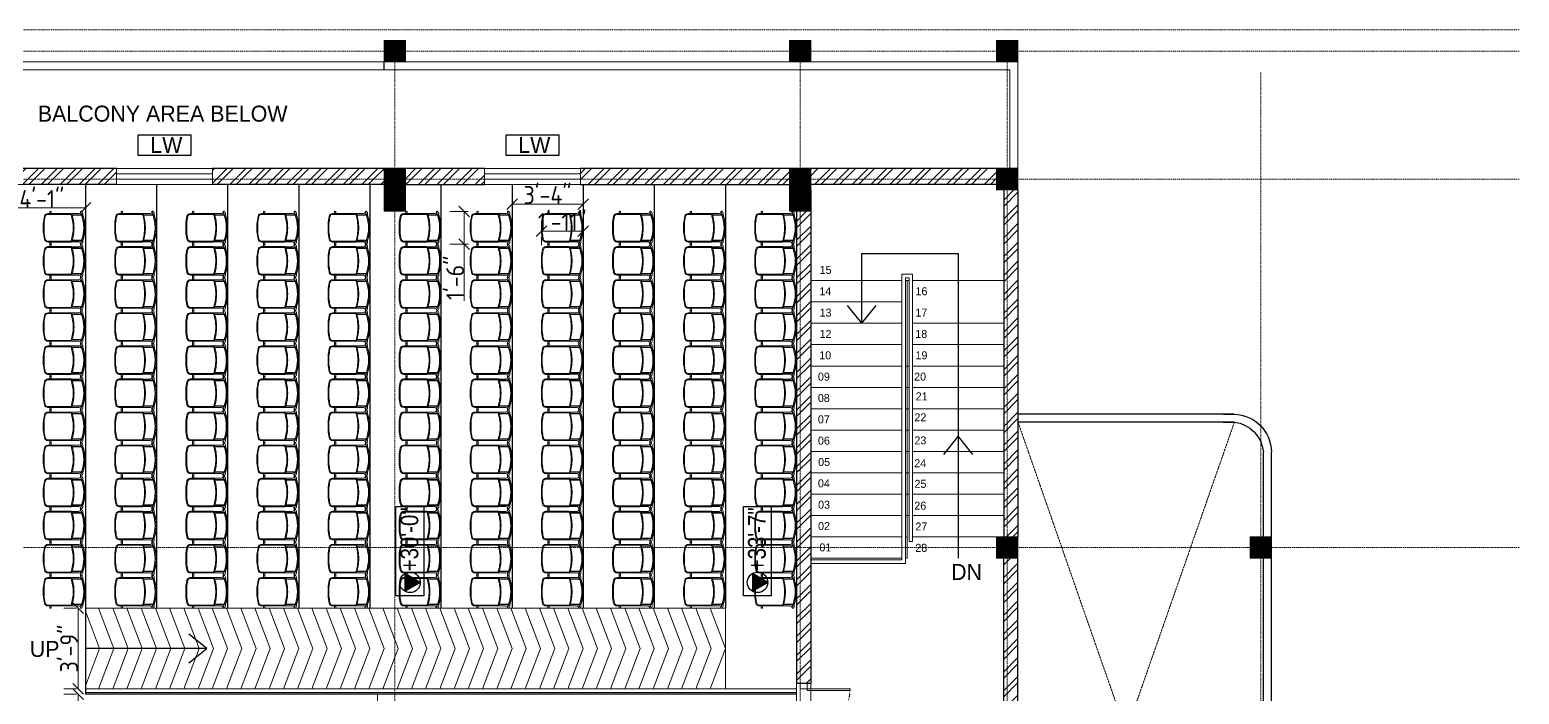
# Model space of a CAD drawing. Extents: x -95606 to 113309, y -42160 to -940.
# Drawn here: x -41653 to -40815, y -18537 to -18164 of the extents above; entities that cross this region are included whole.
import ezdxf

# ---------------------------------------------------------------- set-up
doc = ezdxf.new("R2010")
doc.units = 0
doc.header["$LTSCALE"] = 0.02
doc.header["$MEASUREMENT"] = 0
doc.header["$PDMODE"] = 3
doc.header["$PDSIZE"] = -2
for name, pattern in [('ACAD_ISO04W100', [30, 24, -3, 0, -3]), ('CENTERX2', [101.6, 63.5, -12.7, 12.7, -12.7]), ('DASHED', [0.75, 0.5, -0.25])]:
    doc.linetypes.add(name, pattern=pattern)
doc.layers.get('0').update_dxf_attribs({"linetype": 'CONTINUOUS'})
doc.layers.get('DEFPOINTS').update_dxf_attribs({"linetype": 'CONTINUOUS'})
for name, color, linetype, lineweight in [('dimension', 250, 'CONTINUOUS', 18), ('DOOR WIN TEXT', 102, 'CONTINUOUS', 25), ('Hatch', 252, 'CONTINUOUS', 9), ('RBH CENTER LINE', 1, 'ACAD_ISO04W100', 13), ('RBH DIMENSIONS', 8, 'CONTINUOUS', 15), ('RBH HAND RAIL - 0.13', 131, 'CONTINUOUS', 13), ('RBH TEXT', 50, 'CONTINUOUS', 13), ('RBH TEXT FRAME', 90, 'CONTINUOUS', 25), ('RBH WALL - 0.18', 252, 'CONTINUOUS', 18), ('RBH WALL - 0.30', 7, 'CONTINUOUS', 30), ('RBH-FURNITURE', 112, 'CONTINUOUS', 15)]:
    doc.layers.add(name, color=color, linetype=linetype, lineweight=lineweight)
doc.layers.add('RBH DO & WIN', color=7, linetype='CONTINUOUS', lineweight=9, true_color=0x8a008a)
doc.layers.add('RBH STAIRCASE', color=7, linetype='CONTINUOUS', lineweight=15, true_color=0x287763)
doc.styles.add('RBH-225', font='ARIALN.TTF', dxfattribs={"height": 225})
doc.styles.add('RBH-TEXT', font='ARIALN.TTF', dxfattribs={"height": 175})
doc.styles.get("Standard").update_dxf_attribs({"font": 'ISOCP'})
doc.dimstyles.new('RBH DIM 01', dxfattribs={"dimtxt": 10, "dimasz": 6, "dimexe": 8, "dimexo": 5, "dimgap": 0.09, "dimtad": 1, "dimdec": 0, "dimzin": 0, "dimdsep": 46, "dimlunit": 4, "dimtxsty": 'Standard', "dimblk": 'OBLIQUE', "dimcen": 0.09, "dimclrd": 4, "dimclre": 1, "dimclrt": 2, "dimadec": 0, "dimazin": 0, "dimtfac": 1, "dimtdec": 0, "dimtofl": 0, "dimtmove": 0, "dimatfit": 3, "dimldrblk": 'OPEN30', "dimfxl": 1, "dimtolj": 1, "dimtzin": 0, "dimlwd": -1, "dimlwe": -1, "dimarcsym": 0})
pattern_1 = [(45, (-411609.736, -522238.593), (-5.30330086, 5.30330086), []), (45, (-411606.2, -522238.593), (-5.30330086, 5.30330086), [])]

# ---------------------------------------------------------------- blocks, each defined once
blk = doc.blocks.new('DW2')
at = {"layer": 'RBH DO & WIN', "ltscale": 0.75}
for points in [[(0, 2), (3, 2), (3, -2), (0, -2)], [(54, 2), (51, 2), (51, -2), (54, -2)], [(3, -2), (4, -2), (4, -26.15), (3, -26.15)], [(50, -2), (51, -2), (51, -26.15), (50, -26.15)]]:
    blk.add_lwpolyline(points, close=True, dxfattribs=at)
at = {"layer": 'RBH DO & WIN', "linetype": 'DASHED', "ltscale": 0.15}
for centre, start, end in [((3, -2), 270, 0), ((51.23, -2), 180, 270)]:
    blk.add_arc(centre, 24.12, start, end, dxfattribs=at)
blk = doc.blocks.new('RGR')
at = {"layer": 'RBH-FURNITURE', "color": 253}
for p, q in [((-8.91, 4.13), (-8.91, 4.13)), ((-7.25, 5.44), (-8.03, 5.44)), ((-7.97, 3.23), (-7.97, -1)), ((-7.25, 4.64), (-7.92, 4.64)), ((-7.74, 4.64), (-7.86, 4.64)), ((-7.74, 4.64), (-7.86, 4.64)), ((-7.25, 5.44), (-7.25, -0.21)), ((-7.01, 5.26), (-7.01, -0.2)), ((7.01, 5.26), (7.01, -0.2)), ((7.25, 5.44), (8.03, 5.44)), ((7.25, 5.44), (7.25, -0.21)), ((7.25, 4.64), (7.92, 4.64)), ((7.74, 4.64), (7.86, 4.64)), ((7.74, 4.64), (7.86, 4.64)), ((7.97, 3.23), (7.97, -1)), ((8.91, 4.13), (8.91, 4.13)), ((-8.01, -1.19), (-8.01, -14.23)), ((-7.53, -1.25), (-7.53, -14.23)), ((7.53, -1.25), (7.53, -14.23)), ((8.01, -1.19), (8.01, -14.23)), ((-9.07, -12.41), (-8.01, -12.41)), ((-9.07, -13.13), (-8.01, -13.13)), ((-2.36, -16.34), (2.36, -16.34)), ((9.07, -12.41), (8.01, -12.41)), ((9.07, -13.13), (8.01, -13.13)), ((-2.18, -16.84), (2.18, -16.84))]:
    blk.add_line(p, q, dxfattribs=at)
for centre, radius, start, end in [((-8.89, 4.53), 0.4, 140.54821, 182.39258), ((-8.89, 4.53), 0.4, 179.99999, 323.75624), ((-7.86, 3.74), 1.7, 111.87055, 142.15202), ((-8.87, 3.23), 0.9, 0.00001, 89.99999), ((-7.86, 3.74), 0.9, 90, 142.152), ((-7.86, 3.74), 1.7, 90, 111.87055), ((-8.87, 3.23), 1.7, 41.05981, 56.11299), ((0.25, -26.03), 26.51, 90.53167, 107.37908), ((-8.87, 3.23), 1.7, 17.64719, 41.05981), ((0.25, -26.03), 26.03, 90.54148, 107.24931), ((0, -15.36), 22.02, 70.78397, 109.21603), ((0.24, -17.39), 23.91, 90.57909, 108.25173), ((0.23, -16.12), 22.57, 90.58939, 109.35294), ((0, -16.08), 21.99, 71.41933, 108.58067), ((-0.24, -17.39), 23.91, 71.74827, 89.42091), ((-0.23, -16.12), 22.57, 70.64706, 89.41061), ((-0.25, -26.03), 26.51, 72.62092, 89.46833), ((-0.25, -26.03), 26.03, 72.75069, 89.45852), ((8.87, 3.23), 1.7, 138.94019, 162.35281), ((8.87, 3.23), 1.7, 123.88701, 138.94019), ((7.86, 3.74), 1.7, 68.12945, 90), ((7.86, 3.74), 0.9, 37.848, 90), ((8.87, 3.23), 0.9, 90.00001, 179.99999), ((7.86, 3.74), 1.7, 37.84798, 68.12945), ((8.89, 4.53), 0.4, 216.24376, 0.00001), ((8.89, 4.53), 0.4, 357.60742, 39.45179), ((-7.53, -1.19), 0.48, 107.37908, 179.99999), ((-7.45, -1.25), 0.08, 107.24931, 179.99999), ((-6.73, -0.17), 0.519, 184.98543, 227.78953), ((-6.73, -0.17), 0.279, 186.79957, 277.55648), ((6.73, -0.17), 0.279, 262.44352, 353.20043), ((6.73, -0.17), 0.519, 312.21047, 355.01457), ((7.45, -1.25), 0.08, 0.00001, 72.75069), ((7.53, -1.19), 0.48, 0.00001, 72.62092), ((-8.9, -12.77), 0.4, 115.84193, 244.15807), ((-6.01, -14.23), 2, 179.99994, 257.07687), ((-6.01, -14.23), 1.52, 179.99994, 257.07687), ((0.23, 12.96), 29.9, 257.07668, 265.36793), ((0.23, 12.96), 29.42, 257.07668, 264.93864), ((-0.23, 12.96), 29.9, 274.63207, 282.92332), ((-0.23, 12.96), 29.42, 275.06136, 282.92332), ((6.01, -14.23), 1.52, 282.92313, 0.00006), ((6.01, -14.23), 2, 282.92313, 0.00006), ((8.9, -12.77), 0.4, 295.84193, 64.15807)]:
    blk.add_arc(centre, radius, start, end, dxfattribs=at)
blk = doc.blocks.new('CHAIR')
at = {"layer": 'RBH DIMENSIONS', "rotation": 270}
blk.add_blockref('RGR', (12.16, 0), dxfattribs=at)
blk = doc.blocks.new('_Oblique')
at = {"color": 0, "linetype": 'ByBlock', "lineweight": -2}
blk.add_line((-0.5, -0.5), (0.5, 0.5), dxfattribs=at)
blk = doc.blocks.new('*D1102')
at = {"layer": 'DEFPOINTS', "color": 0, "lineweight": -2, "ltscale": 0.75, "transparency": 16777216}
for p in [(-41622, -18537.1), (-41626.06, -18579.1), (-41622, -18579.1)]:
    blk.add_point(p, dxfattribs=at)
at = {"layer": 'dimension', "color": 1, "ltscale": 0.75, "transparency": 16777216}
for p, q in [((-41627, -18537.1), (-41634.06, -18537.1)), ((-41627, -18579.1), (-41634.06, -18579.1))]:
    blk.add_line(p, q, dxfattribs=at)
at = {"layer": 'dimension', "color": 4, "ltscale": 0.75, "transparency": 16777216}
blk.add_line((-41626.06, -18537.1), (-41626.06, -18579.1), dxfattribs=at)
at = {"layer": 'dimension', "color": 4, "ltscale": 0.75, "transparency": 16777216, "xscale": 6, "yscale": 6, "zscale": 6}
for p, rotation in [((-41626.06, -18537.1), 90), ((-41626.06, -18579.1), 270)]:
    blk.add_blockref('_Oblique', p, dxfattribs=dict(at, rotation=rotation))
at = {"layer": 'dimension', "color": 2, "ltscale": 0.75, "transparency": 16777216, "insert": (-41631.15, -18558.1), "char_height": 10, "attachment_point": 5, "rotation": 90}
blk.add_mtext('\\A1;3\'-6"', dxfattribs=at)
blk = doc.blocks.new('_Open30')
at = {"color": 0, "linetype": 'ByBlock', "lineweight": -2}
for p, q in [((-1, 0.27), (0, 0)), ((0, 0), (-1, -0.27)), ((0, 0), (-1, 0))]:
    blk.add_line(p, q, dxfattribs=at)
blk = doc.blocks.new('*D1014')
at = {"layer": 'DEFPOINTS', "color": 0, "lineweight": -2, "ltscale": 0.75, "transparency": 16777216}
for p in [(-41626.06, -18488.8), (-41622, -18488.8), (-41622, -18534.1)]:
    blk.add_point(p, dxfattribs=at)
at = {"layer": 'dimension', "color": 1, "ltscale": 0.75, "transparency": 16777216}
for p, q in [((-41627, -18488.8), (-41634.06, -18488.8)), ((-41627, -18534.1), (-41634.06, -18534.1))]:
    blk.add_line(p, q, dxfattribs=at)
at = {"layer": 'dimension', "color": 4, "ltscale": 0.75, "transparency": 16777216}
blk.add_line((-41626.06, -18534.1), (-41626.06, -18488.8), dxfattribs=at)
at = {"layer": 'dimension', "color": 4, "ltscale": 0.75, "transparency": 16777216, "xscale": 6, "yscale": 6, "zscale": 6}
for p, rotation in [((-41626.06, -18488.8), 90), ((-41626.06, -18534.1), 270)]:
    blk.add_blockref('_Oblique', p, dxfattribs=dict(at, rotation=rotation))
at = {"layer": 'dimension', "color": 2, "ltscale": 0.75, "transparency": 16777216, "insert": (-41631.15, -18511.45), "char_height": 10, "attachment_point": 5, "rotation": 90}
blk.add_mtext('\\A1;3\'-9"', dxfattribs=at)
blk = doc.blocks.new('*D1104')
at = {"layer": 'DEFPOINTS', "color": 0, "lineweight": -2, "ltscale": 0.75, "transparency": 16777216}
for p in [(-41671, -18253.6), (-41622, -18259.09), (-41671, -18263.76)]:
    blk.add_point(p, dxfattribs=at)
at = {"layer": 'dimension', "color": 1, "ltscale": 0.75, "transparency": 16777216}
for p, q in [((-41671, -18258.6), (-41671, -18271.76)), ((-41622, -18264.09), (-41622, -18271.76))]:
    blk.add_line(p, q, dxfattribs=at)
at = {"layer": 'dimension', "color": 4, "ltscale": 0.75, "transparency": 16777216}
blk.add_line((-41622, -18263.76), (-41671, -18263.76), dxfattribs=at)
at = {"layer": 'dimension', "color": 4, "ltscale": 0.75, "transparency": 16777216, "xscale": 6, "yscale": 6, "zscale": 6, "rotation": 180}
blk.add_blockref('_Oblique', (-41671, -18263.76), dxfattribs=at)
at = {"layer": 'dimension', "color": 4, "ltscale": 0.75, "transparency": 16777216, "xscale": 6, "yscale": 6, "zscale": 6}
blk.add_blockref('_Oblique', (-41622, -18263.76), dxfattribs=at)
at = {"layer": 'dimension', "color": 2, "ltscale": 0.75, "transparency": 16777216, "insert": (-41646.5, -18258.67), "char_height": 10, "attachment_point": 5}
blk.add_mtext('\\A1;4\'-1"', dxfattribs=at)
blk = doc.blocks.new('*D1108')
at = {"layer": 'DEFPOINTS', "color": 0, "lineweight": -2, "ltscale": 0.75, "transparency": 16777216}
for p in [(-41382, -18256.52), (-41342, -18256.52), (-41342, -18261.58)]:
    blk.add_point(p, dxfattribs=at)
at = {"layer": 'dimension', "color": 1, "ltscale": 0.75, "transparency": 16777216}
for p, q in [((-41382, -18261.52), (-41382, -18269.58)), ((-41342, -18261.52), (-41342, -18269.58))]:
    blk.add_line(p, q, dxfattribs=at)
at = {"layer": 'dimension', "color": 4, "ltscale": 0.75, "transparency": 16777216}
blk.add_line((-41382, -18261.58), (-41342, -18261.58), dxfattribs=at)
at = {"layer": 'dimension', "color": 4, "ltscale": 0.75, "transparency": 16777216, "xscale": 6, "yscale": 6, "zscale": 6, "rotation": 180}
blk.add_blockref('_Oblique', (-41382, -18261.58), dxfattribs=at)
at = {"layer": 'dimension', "color": 4, "ltscale": 0.75, "transparency": 16777216, "xscale": 6, "yscale": 6, "zscale": 6}
blk.add_blockref('_Oblique', (-41342, -18261.58), dxfattribs=at)
at = {"layer": 'dimension', "color": 2, "ltscale": 0.75, "transparency": 16777216, "insert": (-41362, -18256.49), "char_height": 10, "attachment_point": 5}
blk.add_mtext('\\A1;3\'-4"', dxfattribs=at)
blk = doc.blocks.new('*D1109')
at = {"layer": 'DEFPOINTS', "color": 0, "lineweight": -2, "ltscale": 0.75, "transparency": 16777216}
for p in [(-41365.49, -18274.9), (-41342, -18274.9), (-41342, -18276.74)]:
    blk.add_point(p, dxfattribs=at)
at = {"layer": 'dimension', "color": 4, "ltscale": 0.75, "transparency": 16777216}
blk.add_line((-41365.49, -18276.74), (-41342, -18276.74), dxfattribs=at)
at = {"layer": 'dimension', "color": 1, "ltscale": 0.75, "transparency": 16777216}
for p, q in [((-41365.49, -18279.9), (-41365.49, -18284.74)), ((-41342, -18279.9), (-41342, -18284.74))]:
    blk.add_line(p, q, dxfattribs=at)
at = {"layer": 'dimension', "color": 4, "ltscale": 0.75, "transparency": 16777216, "xscale": 6, "yscale": 6, "zscale": 6, "rotation": 180}
blk.add_blockref('_Oblique', (-41365.49, -18276.74), dxfattribs=at)
at = {"layer": 'dimension', "color": 4, "ltscale": 0.75, "transparency": 16777216, "xscale": 6, "yscale": 6, "zscale": 6}
blk.add_blockref('_Oblique', (-41342, -18276.74), dxfattribs=at)
at = {"layer": 'dimension', "color": 2, "ltscale": 0.75, "transparency": 16777216, "insert": (-41353.75, -18271.65), "char_height": 10, "attachment_point": 5}
blk.add_mtext('\\A1;1\'-11"', dxfattribs=at)
blk = doc.blocks.new('*D1110')
at = {"layer": 'DEFPOINTS', "color": 0, "lineweight": -2, "ltscale": 0.75, "transparency": 16777216}
for p in [(-41401.74, -18265.76), (-41408.9, -18284.2), (-41401.41, -18284.2)]:
    blk.add_point(p, dxfattribs=at)
at = {"layer": 'dimension', "color": 1, "ltscale": 0.75, "transparency": 16777216}
for p, q in [((-41406.74, -18265.76), (-41416.9, -18265.76)), ((-41406.41, -18284.2), (-41416.9, -18284.2))]:
    blk.add_line(p, q, dxfattribs=at)
at = {"layer": 'dimension', "color": 4, "ltscale": 0.75, "transparency": 16777216}
for p, q in [((-41408.9, -18265.76), (-41408.9, -18284.2)), ((-41408.9, -18284.2), (-41408.9, -18315.88))]:
    blk.add_line(p, q, dxfattribs=at)
at = {"layer": 'dimension', "color": 4, "ltscale": 0.75, "transparency": 16777216, "xscale": 6, "yscale": 6, "zscale": 6}
for p, rotation in [((-41408.9, -18265.76), 90), ((-41408.9, -18284.2), 270)]:
    blk.add_blockref('_Oblique', p, dxfattribs=dict(at, rotation=rotation))
at = {"layer": 'dimension', "color": 2, "ltscale": 0.75, "transparency": 16777216, "insert": (-41413.99, -18303.04), "char_height": 10, "attachment_point": 5, "rotation": 90}
blk.add_mtext('\\A1;1\'-6"', dxfattribs=at)

msp = doc.modelspace()

# ---------------------------------------------------------------- hatches: boundary and pattern name
at = {"layer": 'Hatch', "ltscale": 0.75}
h = msp.add_hatch(dxfattribs=at)
h.set_pattern_fill('ANSI32', color=256, scale=20)
h.set_pattern_definition(pattern_1)
h.paths.add_polyline_path([(-41604.496, -18247.603), (-41604.496, -18241.603), (-41670.996, -18241.603), (-41670.996, -18247.603)])
h.paths.add_polyline_path([(-41550.496, -18241.603), (-41550.496, -18247.603), (-41453.996, -18247.603), (-41453.996, -18241.603)])
h = msp.add_hatch(dxfattribs=at)
h.set_pattern_fill('ANSI32', color=256, scale=20)
h.set_pattern_definition(pattern_1)
h.paths.add_polyline_path([(-41397.496, -18247.603), (-41397.496, -18241.603), (-41441.996, -18241.603), (-41441.996, -18247.603)])
h.paths.add_polyline_path([(-41343.496, -18241.603), (-41343.496, -18247.603), (-41225.996, -18247.603), (-41225.996, -18241.603)])
h = msp.add_hatch(dxfattribs=at)
h.set_pattern_fill('ANSI32', color=256, scale=20)
h.set_pattern_definition(pattern_1)
h.paths.add_polyline_path([(-41109.393, -18241.603), (-41185.996, -18241.603), (-41213.996, -18241.603), (-41213.996, -18247.603), (-41109.393, -18247.603)])
h.paths.add_polyline_path([(-41109.393, -18247.603), (-41213.996, -18247.603), (-41213.996, -18250.603), (-41109.393, -18250.603)])
h = msp.add_hatch(dxfattribs=at)
h.set_pattern_fill('ANSI32', color=256, scale=20)
h.set_pattern_definition(pattern_1)
h.paths.add_polyline_path([(-41604.496, -18250.603), (-41604.496, -18247.603), (-41670.996, -18247.603), (-41670.996, -18250.603)])
h = msp.add_hatch(dxfattribs=at)
h.set_pattern_fill('ANSI32', color=256, scale=20)
h.set_pattern_definition(pattern_1)
h.paths.add_polyline_path([(-41453.996, -18247.603), (-41550.496, -18247.603), (-41550.496, -18250.603), (-41453.996, -18250.603)])
h = msp.add_hatch(dxfattribs=at)
h.set_pattern_fill('ANSI32', color=256, scale=20)
h.set_pattern_definition(pattern_1)
h.paths.add_polyline_path([(-41343.496, -18247.603), (-41343.496, -18250.603), (-41225.996, -18250.603), (-41225.996, -18247.603)])
h.paths.add_polyline_path([(-41397.496, -18250.603), (-41397.496, -18247.603), (-41441.996, -18247.603), (-41441.996, -18250.603)])
h = msp.add_hatch(dxfattribs=at)
h.set_pattern_fill('ANSI32', color=256, scale=20)
h.set_pattern_definition([(45, (-411493.1325, -522226.593), (-5.30330086, 5.30330086), []), (45, (-411489.597, -522226.593), (-5.30330086, 5.30330086), [])])
h.paths.add_polyline_path([(-41097.393, -18253.603), (-41103.393, -18253.603), (-41103.393, -18442.603), (-41097.393, -18442.603)])
h.paths.add_polyline_path([(-41103.393, -18253.603), (-41105.393, -18253.603), (-41105.393, -18442.603), (-41103.393, -18442.603)])
h.paths.add_polyline_path([(-41103.393, -18655.603), (-41097.393, -18655.603), (-41097.393, -18442.603), (-41103.393, -18442.603)])
h.paths.add_polyline_path([(-41105.393, -18655.603), (-41103.393, -18655.603), (-41103.393, -18442.603), (-41105.393, -18442.603)])
h = msp.add_hatch(dxfattribs=at)
h.set_pattern_fill('ANSI32', color=256, scale=20)
h.set_pattern_definition(pattern_1)
h.paths.add_polyline_path([(-41213.996, -18265.603), (-41219.996, -18265.603), (-41219.996, -18454.603), (-41213.996, -18454.603)])
h.paths.add_polyline_path([(-41213.996, -18454.603), (-41219.996, -18454.603), (-41219.996, -18531.103), (-41215.996, -18531.103), (-41213.996, -18531.103)])
h.paths.add_polyline_path([(-41219.996, -18454.603), (-41221.996, -18454.603), (-41221.996, -18531.103), (-41219.996, -18531.103)])
h.paths.add_polyline_path([(-41219.996, -18265.603), (-41221.996, -18265.603), (-41221.996, -18454.603), (-41219.996, -18454.603)])
at = {"layer": 'RBH DIMENSIONS'}
h = msp.add_hatch(dxfattribs=at)
h.set_pattern_fill('ANSI31', color=6)
h.set_pattern_definition([(45, (-411804.14956, -520251.21069), (-0.088388347648, 0.088388347648), [])])
h.paths.add_polyline_path([(-41441.996, -18169.603), (-41453.996, -18169.603)], flags=17)
h.paths.add_polyline_path([(-41441.996, -18169.603), (-41453.996, -18169.603), (-41453.996, -18181.603), (-41441.996, -18181.603)])
h = msp.add_hatch(dxfattribs=at)
h.set_pattern_fill('ANSI31', color=6)
h.set_pattern_definition([(45, (-411576.14956, -520251.21069), (-0.088388347648, 0.088388347648), [])])
h.paths.add_polyline_path([(-41213.996, -18169.603), (-41225.996, -18169.603)], flags=17)
h.paths.add_polyline_path([(-41213.996, -18169.603), (-41225.996, -18169.603), (-41225.996, -18181.603), (-41213.996, -18181.603)])
h = msp.add_hatch(dxfattribs=at)
h.set_pattern_fill('ANSI31', color=6)
h.set_pattern_definition([(45, (-411459.54629, -520251.21069), (-0.088388347648, 0.088388347648), [])])
h.paths.add_polyline_path([(-41097.393, -18169.603), (-41109.393, -18169.603)], flags=17)
h.paths.add_polyline_path([(-41097.393, -18169.603), (-41109.393, -18169.603), (-41109.393, -18181.603), (-41097.393, -18181.603)])
h = msp.add_hatch(dxfattribs=at)
h.set_pattern_fill('ANSI31', color=6)
h.set_pattern_definition([(45, (-410871.71602, -520342.70027), (-0.088388347648, 0.088388347648), [])])
h.paths.add_polyline_path([(-41453.996, -18241.603), (-41453.996, -18253.603), (-41441.996, -18253.603), (-41441.996, -18241.603)])
h = msp.add_hatch(dxfattribs=at)
h.set_pattern_fill('ANSI31', color=6)
h.set_pattern_definition([(45, (-410643.71602, -520342.70027), (-0.088388347648, 0.088388347648), [])])
h.paths.add_polyline_path([(-41225.996, -18241.603), (-41225.996, -18253.603), (-41213.996, -18253.603), (-41213.996, -18241.603)])
h = msp.add_hatch(dxfattribs=at)
h.set_pattern_fill('ANSI31', color=6)
h.set_pattern_definition([(45, (-410643.71602, -520342.70027), (-0.088388347648, 0.088388347648), [])])
h.paths.add_polyline_path([(-41225.996, -18241.603), (-41225.996, -18253.603), (-41213.996, -18253.603), (-41213.996, -18241.603)])
h = msp.add_hatch(dxfattribs=at)
h.set_pattern_fill('ANSI31', color=6)
h.set_pattern_definition([(45, (-410527.11275, -520342.70027), (-0.088388347648, 0.088388347648), [])])
h.paths.add_polyline_path([(-41109.393, -18241.603), (-41109.393, -18253.603), (-41097.393, -18253.603), (-41097.393, -18241.603)])
h = msp.add_hatch(dxfattribs=at)
h.set_pattern_fill('ANSI31', color=6)
h.set_pattern_definition([(45, (-410871.71602, -520354.70027), (-0.088388347648, 0.088388347648), [])])
h.paths.add_polyline_path([(-41453.996, -18253.603), (-41453.996, -18265.603), (-41441.996, -18265.603), (-41441.996, -18253.603)])
h = msp.add_hatch(dxfattribs=at)
h.set_pattern_fill('ANSI31', color=6)
h.set_pattern_definition([(45, (-410643.71602, -520354.70027), (-0.088388347648, 0.088388347648), [])])
h.paths.add_polyline_path([(-41225.996, -18253.603), (-41225.996, -18265.603), (-41213.996, -18265.603), (-41213.996, -18253.603)])
h = msp.add_hatch(dxfattribs=at)
h.set_pattern_fill('ANSI31', color=6)
h.set_pattern_definition([(45, (-410527.11275, -520549.70027), (-0.088388347648, 0.088388347648), [])])
h.paths.add_polyline_path([(-41109.393, -18448.603), (-41109.393, -18460.603), (-41097.393, -18460.603), (-41097.393, -18448.603)])
h = msp.add_hatch(dxfattribs=at)
h.set_pattern_fill('ANSI31', color=6)
h.set_pattern_definition([(45, (-410384.56284, -520549.70027), (-0.088388347648, 0.088388347648), [])])
h.paths.add_polyline_path([(-40966.843, -18448.603), (-40966.843, -18460.603), (-40954.843, -18460.603), (-40954.843, -18448.603)])
at = {"layer": 'RBH TEXT FRAME'}
h = msp.add_hatch(dxfattribs=at)
h.set_pattern_fill('ANSI31', color=1, scale=4, angle=90)
h.set_pattern_definition([(135, (-40613.80724, -118019.81516), (-0.3535533906, -0.3535533906), [])])
h.paths.add_polyline_path([(-41442.207, -18469.274), (-41442.207, -18479.239), (-41433.577, -18474.257)])
h = msp.add_hatch(dxfattribs=at)
h.set_pattern_fill('ANSI31', color=1, scale=4, angle=90)
h.set_pattern_definition([(135, (-40418.3568, -118019.81516), (-0.3535533906, -0.3535533906), [])])
h.paths.add_polyline_path([(-41246.756, -18469.274), (-41246.756, -18479.239), (-41238.127, -18474.257)])

# ---------------------------------------------------------------- linework, layer by layer
at = {"layer": 'dimension', "ltscale": 0.75}
for p, q in [((-41261.996, -18488.803), (-41621.996, -18488.803)), ((-41524.378, -18488.803), (-41504.769, -18488.803)), ((-41261.996, -18488.803), (-41261.996, -18534.103)), ((-41221.996, -18531.103), (-41221.996, -18585.103)), ((-41457.64, -18537.103), (-41457.64, -18579.103))]:
    msp.add_line(p, q, dxfattribs=at)
at = {"layer": 'RBH CENTER LINE', "linetype": 'CENTERX2', "ltscale": 0.12}
for p, q in [((-42573.161, -18163.603), (-40815.457, -18163.603)), ((-42573.161, -18175.603), (-40815.457, -18175.603)), ((-41447.996, -18175.603), (-41447.996, -18996.791)), ((-41219.996, -18175.603), (-41219.996, -18996.791)), ((-41103.393, -18175.603), (-41103.393, -18996.791)), ((-40960.843, -18187.34), (-40960.843, -18996.791)), ((-42573.161, -18247.603), (-40815.457, -18247.603)), ((-41097.393, -18732.103), (-40975.619, -18384.103)), ((-41097.393, -18384.103), (-40975.849, -18732.103)), ((-42573.161, -18454.603), (-40815.457, -18454.603))]:
    msp.add_line(p, q, dxfattribs=at)
at = {"layer": 'RBH DIMENSIONS', "ltscale": 0.75}
for points in [[(-41453.996, -18169.603), (-41441.996, -18169.603), (-41441.996, -18181.603), (-41453.996, -18181.603)], [(-41453.996, -18169.603), (-41441.996, -18169.603), (-41441.996, -18181.603), (-41453.996, -18181.603)], [(-41225.996, -18169.603), (-41213.996, -18169.603), (-41213.996, -18181.603), (-41225.996, -18181.603)], [(-41225.996, -18169.603), (-41213.996, -18169.603), (-41213.996, -18181.603), (-41225.996, -18181.603)], [(-41109.393, -18169.603), (-41097.393, -18169.603), (-41097.393, -18181.603), (-41109.393, -18181.603)], [(-41109.393, -18169.603), (-41097.393, -18169.603), (-41097.393, -18181.603), (-41109.393, -18181.603)], [(-41453.996, -18241.603), (-41441.996, -18241.603), (-41441.996, -18253.603), (-41453.996, -18253.603)], [(-41453.996, -18241.603), (-41441.996, -18241.603), (-41441.996, -18253.603), (-41453.996, -18253.603)], [(-41453.996, -18241.603), (-41441.996, -18241.603), (-41441.996, -18253.603), (-41453.996, -18253.603)], [(-41225.996, -18241.603), (-41213.996, -18241.603), (-41213.996, -18253.603), (-41225.996, -18253.603)], [(-41225.996, -18241.603), (-41213.996, -18241.603), (-41213.996, -18253.603), (-41225.996, -18253.603)], [(-41225.996, -18241.603), (-41213.996, -18241.603), (-41213.996, -18253.603), (-41225.996, -18253.603)], [(-41225.996, -18241.603), (-41213.996, -18241.603), (-41213.996, -18253.603), (-41225.996, -18253.603)], [(-41225.996, -18241.603), (-41213.996, -18241.603), (-41213.996, -18253.603), (-41225.996, -18253.603)], [(-41225.996, -18241.603), (-41213.996, -18241.603), (-41213.996, -18253.603), (-41225.996, -18253.603)], [(-41109.393, -18241.603), (-41097.393, -18241.603), (-41097.393, -18253.603), (-41109.393, -18253.603)], [(-41109.393, -18241.603), (-41097.393, -18241.603), (-41097.393, -18253.603), (-41109.393, -18253.603)], [(-41109.393, -18241.603), (-41097.393, -18241.603), (-41097.393, -18253.603), (-41109.393, -18253.603)], [(-41453.996, -18253.603), (-41441.996, -18253.603), (-41441.996, -18265.603), (-41453.996, -18265.603)], [(-41453.996, -18253.603), (-41441.996, -18253.603), (-41441.996, -18265.603), (-41453.996, -18265.603)], [(-41453.996, -18253.603), (-41441.996, -18253.603), (-41441.996, -18265.603), (-41453.996, -18265.603)], [(-41225.996, -18253.603), (-41213.996, -18253.603), (-41213.996, -18265.603), (-41225.996, -18265.603)], [(-41225.996, -18253.603), (-41213.996, -18253.603), (-41213.996, -18265.603), (-41225.996, -18265.603)], [(-41225.996, -18253.603), (-41213.996, -18253.603), (-41213.996, -18265.603), (-41225.996, -18265.603)], [(-41109.393, -18448.603), (-41097.393, -18448.603), (-41097.393, -18460.603), (-41109.393, -18460.603)], [(-41109.393, -18448.603), (-41097.393, -18448.603), (-41097.393, -18460.603), (-41109.393, -18460.603)], [(-41109.393, -18448.603), (-41097.393, -18448.603), (-41097.393, -18460.603), (-41109.393, -18460.603)], [(-40966.843, -18448.603), (-40954.843, -18448.603), (-40954.843, -18460.603), (-40966.843, -18460.603)], [(-40966.843, -18448.603), (-40954.843, -18448.603), (-40954.843, -18460.603), (-40966.843, -18460.603)], [(-40966.843, -18448.603), (-40954.843, -18448.603), (-40954.843, -18460.603), (-40966.843, -18460.603)]]:
    msp.add_lwpolyline(points, close=True, dxfattribs=at)
at = {"layer": 'RBH DO & WIN', "ltscale": 0.75}
for p, q in [((-41604.496, -18250.603), (-41604.496, -18241.603)), ((-41550.496, -18241.603), (-41604.496, -18241.603)), ((-41550.496, -18244.636), (-41604.496, -18244.636)), ((-41397.496, -18250.603), (-41397.496, -18241.603)), ((-41343.496, -18241.603), (-41397.496, -18241.603)), ((-41343.496, -18244.636), (-41397.496, -18244.636)), ((-41550.496, -18247.571), (-41604.496, -18247.571)), ((-41550.496, -18250.603), (-41604.496, -18250.603)), ((-41343.496, -18247.571), (-41397.496, -18247.571)), ((-41343.496, -18250.603), (-41397.496, -18250.603)), ((-41504.769, -18534.103), (-41621.996, -18534.103)), ((-41221.996, -18534.103), (-41621.996, -18534.103)), ((-41221.996, -18536.103), (-41621.996, -18536.103))]:
    msp.add_line(p, q, dxfattribs=at)
for points in [[(-41604.496, -18250.603), (-41604.496, -18241.603)], [(-41550.496, -18241.603), (-41550.496, -18250.603)], [(-41397.496, -18250.603), (-41397.496, -18241.603)], [(-41343.496, -18241.603), (-41343.496, -18250.603)]]:
    msp.add_lwpolyline(points, dxfattribs=at)
at = {"layer": 'RBH HAND RAIL - 0.13', "ltscale": 5}
for p, q in [((-41162.694, -18300.956), (-41162.694, -18461.603)), ((-41156.694, -18300.956), (-41162.694, -18300.956)), ((-41160.694, -18302.956), (-41160.694, -18463.603)), ((-41158.694, -18302.956), (-41160.694, -18302.956)), ((-41158.694, -18302.956), (-41158.694, -18451.187)), ((-41156.694, -18300.956), (-41156.694, -18451.187)), ((-41158.694, -18451.187), (-41156.694, -18451.187)), ((-41162.694, -18461.603), (-41213.996, -18461.603)), ((-41160.694, -18463.603), (-41213.996, -18463.603))]:
    msp.add_line(p, q, dxfattribs=at)
at = {"layer": 'RBH STAIRCASE', "ltscale": 5}
for p, q in [((-41162.694, -18304.603), (-41213.996, -18304.603)), ((-41159.694, -18304.603), (-41160.694, -18304.603)), ((-41159.694, -18304.603), (-41159.694, -18400.603)), ((-41159.694, -18304.603), (-41158.694, -18304.603)), ((-41105.393, -18304.603), (-41156.694, -18304.603)), ((-41162.694, -18316.603), (-41213.996, -18316.603)), ((-41162.694, -18328.603), (-41213.996, -18328.603)), ((-41105.393, -18328.603), (-41156.694, -18328.603)), ((-41162.694, -18340.603), (-41213.996, -18340.603)), ((-41159.694, -18340.603), (-41159.694, -18460.603)), ((-41159.694, -18340.603), (-41159.694, -18400.603)), ((-41105.393, -18340.603), (-41156.694, -18340.603)), ((-41162.694, -18352.603), (-41213.996, -18352.603)), ((-41158.694, -18352.603), (-41160.694, -18352.603)), ((-41105.393, -18352.603), (-41156.694, -18352.603)), ((-41162.694, -18364.603), (-41213.996, -18364.603)), ((-41158.694, -18364.603), (-41160.694, -18364.603)), ((-41105.393, -18364.603), (-41156.694, -18364.603)), ((-41162.694, -18376.603), (-41213.996, -18376.603)), ((-41158.694, -18376.603), (-41160.694, -18376.603)), ((-41105.393, -18376.603), (-41156.694, -18376.603)), ((-41162.694, -18388.603), (-41213.996, -18388.603)), ((-41158.694, -18388.603), (-41160.694, -18388.603)), ((-41105.393, -18388.603), (-41156.694, -18388.603)), ((-41162.694, -18400.603), (-41213.996, -18400.603)), ((-41159.694, -18400.603), (-41160.694, -18400.603)), ((-41159.694, -18460.603), (-41159.694, -18400.603)), ((-41159.694, -18400.603), (-41158.694, -18400.603)), ((-41105.393, -18400.603), (-41156.694, -18400.603)), ((-41162.694, -18412.603), (-41213.996, -18412.603)), ((-41159.694, -18412.603), (-41160.694, -18412.603)), ((-41159.694, -18412.603), (-41158.694, -18412.603)), ((-41105.393, -18412.603), (-41156.694, -18412.603)), ((-41162.694, -18424.603), (-41213.996, -18424.603)), ((-41159.694, -18424.603), (-41160.694, -18424.603)), ((-41159.694, -18424.603), (-41158.694, -18424.603)), ((-41105.393, -18424.603), (-41156.694, -18424.603)), ((-41162.694, -18436.603), (-41213.996, -18436.603)), ((-41159.694, -18436.603), (-41160.694, -18436.603)), ((-41159.694, -18436.603), (-41158.694, -18436.603)), ((-41105.393, -18436.603), (-41156.694, -18436.603)), ((-41162.694, -18448.603), (-41213.996, -18448.603)), ((-41159.694, -18448.603), (-41160.694, -18448.603)), ((-41105.393, -18448.603), (-41156.694, -18448.603)), ((-41162.694, -18460.603), (-41213.996, -18460.603)), ((-41159.694, -18460.603), (-41160.694, -18460.603)), ((-41621.996, -18488.803), (-41621.996, -18534.103))]:
    msp.add_line(p, q, dxfattribs=at)
for points in [[(-41614.625, -18488.803), (-41605.996, -18511.453), (-41614.625, -18534.103)], [(-41606.625, -18488.803), (-41597.996, -18511.453), (-41606.625, -18534.103)], [(-41598.625, -18488.803), (-41589.996, -18511.453), (-41598.625, -18534.103)], [(-41590.625, -18488.803), (-41581.996, -18511.453), (-41590.625, -18534.103)], [(-41582.625, -18488.803), (-41573.996, -18511.453), (-41582.625, -18534.103)], [(-41574.625, -18488.803), (-41565.996, -18511.453), (-41574.625, -18534.103)], [(-41566.625, -18488.803), (-41557.996, -18511.453), (-41566.625, -18534.103)], [(-41558.625, -18488.803), (-41549.996, -18511.453), (-41558.625, -18534.103)], [(-41550.625, -18488.803), (-41541.996, -18511.453), (-41550.625, -18534.103)], [(-41542.625, -18488.803), (-41533.996, -18511.453), (-41542.625, -18534.103)], [(-41534.625, -18488.803), (-41525.996, -18511.453), (-41534.625, -18534.103)], [(-41526.625, -18488.803), (-41517.996, -18511.453), (-41526.625, -18534.103)], [(-41518.625, -18488.803), (-41509.996, -18511.453), (-41518.625, -18534.103)], [(-41510.625, -18488.803), (-41501.996, -18511.453), (-41510.625, -18534.103)], [(-41502.625, -18488.803), (-41493.996, -18511.453), (-41502.625, -18534.103)], [(-41494.625, -18488.803), (-41485.996, -18511.453), (-41494.625, -18534.103)], [(-41486.625, -18488.803), (-41477.996, -18511.453), (-41486.625, -18534.103)], [(-41478.625, -18488.803), (-41469.996, -18511.453), (-41478.625, -18534.103)], [(-41470.625, -18488.803), (-41461.996, -18511.453), (-41470.625, -18534.103)], [(-41462.625, -18488.803), (-41453.996, -18511.453), (-41462.625, -18534.103)], [(-41454.625, -18488.803), (-41445.996, -18511.453), (-41454.625, -18534.103)], [(-41446.625, -18488.803), (-41437.996, -18511.453), (-41446.625, -18534.103)], [(-41438.625, -18488.803), (-41429.996, -18511.453), (-41438.625, -18534.103)], [(-41430.625, -18488.803), (-41421.996, -18511.453), (-41430.625, -18534.103)], [(-41422.625, -18488.803), (-41413.996, -18511.453), (-41422.625, -18534.103)], [(-41414.625, -18488.803), (-41405.996, -18511.453), (-41414.625, -18534.103)], [(-41406.625, -18488.803), (-41397.996, -18511.453), (-41406.625, -18534.103)], [(-41398.625, -18488.803), (-41389.996, -18511.453), (-41398.625, -18534.103)], [(-41390.625, -18488.803), (-41381.996, -18511.453), (-41390.625, -18534.103)], [(-41382.625, -18488.803), (-41373.996, -18511.453), (-41382.625, -18534.103)], [(-41374.625, -18488.803), (-41365.996, -18511.453), (-41374.625, -18534.103)], [(-41366.625, -18488.803), (-41357.996, -18511.453), (-41366.625, -18534.103)], [(-41358.625, -18488.803), (-41349.996, -18511.453), (-41358.625, -18534.103)], [(-41350.625, -18488.803), (-41341.996, -18511.453), (-41350.625, -18534.103)], [(-41342.625, -18488.803), (-41333.996, -18511.453), (-41342.625, -18534.103)], [(-41334.625, -18488.803), (-41325.996, -18511.453), (-41334.625, -18534.103)], [(-41326.625, -18488.803), (-41317.996, -18511.453), (-41326.625, -18534.103)], [(-41318.625, -18488.803), (-41309.996, -18511.453), (-41318.625, -18534.103)], [(-41310.625, -18488.803), (-41301.996, -18511.453), (-41310.625, -18534.103)], [(-41302.625, -18488.803), (-41293.996, -18511.453), (-41302.625, -18534.103)], [(-41294.625, -18488.803), (-41285.996, -18511.453), (-41294.625, -18534.103)], [(-41286.625, -18534.103), (-41277.996, -18511.453), (-41286.625, -18488.803)], [(-41278.625, -18534.103), (-41269.996, -18511.453), (-41278.625, -18488.803)], [(-41270.625, -18534.103), (-41261.996, -18511.453), (-41270.625, -18488.803)], [(-41621.996, -18490.453), (-41613.996, -18511.453), (-41621.996, -18532.453)]]:
    msp.add_lwpolyline(points, dxfattribs=at)
at = {"layer": 'RBH TEXT FRAME', "color": 4}
for points in [[(-41592.328, -18222.61), (-41562.664, -18222.61), (-41562.664, -18234.29), (-41592.328, -18234.29)], [(-41385.328, -18222.61), (-41355.664, -18222.61), (-41355.664, -18234.29), (-41385.328, -18234.29)]]:
    msp.add_lwpolyline(points, close=True, dxfattribs=at)
at = {"layer": 'RBH TEXT FRAME', "color": 1}
for points in [[(-41431.631, -18431.664), (-41431.631, -18481.777), (-41447.284, -18481.777), (-41447.284, -18431.664)], [(-41236.181, -18431.664), (-41236.181, -18481.777), (-41251.833, -18481.777), (-41251.833, -18431.664)], [(-41433.577, -18474.257), (-41442.207, -18469.274), (-41442.207, -18479.239)], [(-41238.127, -18474.257), (-41246.756, -18469.274), (-41246.756, -18479.239)]]:
    msp.add_lwpolyline(points, close=True, dxfattribs=at)
for centre in [(-41439.33, -18474.257), (-41243.88, -18474.257)]:
    msp.add_circle(centre, 5.754, dxfattribs=at)
at = {"layer": 'RBH WALL - 0.18', "ltscale": 0.75}
for p, q in [((-41097.393, -18181.603), (-42100.996, -18181.603)), ((-41101.893, -18186.103), (-42095.996, -18186.103)), ((-41101.893, -18241.603), (-41101.893, -18186.103)), ((-41097.393, -18241.603), (-41097.393, -18181.603)), ((-41213.996, -18531.103), (-41213.996, -18585.103))]:
    msp.add_line(p, q, dxfattribs=at)
at = {"layer": 'RBH WALL - 0.30', "ltscale": 0.75}
for p, q in [((-41453.996, -18186.103), (-41453.996, -18181.603)), ((-41604.496, -18241.603), (-41757.496, -18241.603)), ((-41397.496, -18241.603), (-41550.496, -18241.603)), ((-41185.996, -18241.603), (-41343.496, -18241.603)), ((-41097.393, -18241.603), (-41185.996, -18241.603)), ((-41604.496, -18250.603), (-41670.996, -18250.603)), ((-41621.996, -18250.603), (-41621.996, -18537.103)), ((-41621.996, -18250.603), (-41621.996, -18537.103)), ((-41581.996, -18250.603), (-41581.996, -18488.803)), ((-41453.996, -18250.603), (-41550.496, -18250.603)), ((-41541.996, -18250.603), (-41541.996, -18488.803)), ((-41501.996, -18250.603), (-41501.996, -18488.803)), ((-41461.996, -18250.603), (-41461.996, -18488.803)), ((-41441.996, -18250.603), (-41397.496, -18250.603)), ((-41421.996, -18250.603), (-41421.996, -18488.803)), ((-41381.996, -18250.603), (-41381.996, -18488.803)), ((-41343.496, -18250.603), (-41225.996, -18250.603)), ((-41341.996, -18250.603), (-41341.996, -18488.803)), ((-41301.996, -18250.603), (-41301.996, -18488.803)), ((-41261.996, -18250.603), (-41261.996, -18488.803)), ((-41221.996, -18253.603), (-41221.996, -18531.103)), ((-41109.393, -18250.603), (-41213.996, -18250.603)), ((-41213.996, -18253.603), (-41213.996, -18531.103)), ((-41105.393, -18253.603), (-41105.393, -18448.603)), ((-41097.393, -18253.603), (-41097.393, -18448.603)), ((-41185.21, -18328.603), (-41193.268, -18318.576)), ((-41185.21, -18328.603), (-41177.152, -18318.576)), ((-40975.843, -18379.603), (-41097.393, -18379.603)), ((-40975.619, -18384.103), (-41097.393, -18384.103)), ((-40959.343, -18448.603), (-40959.343, -18400.767)), ((-40954.843, -18448.603), (-40954.843, -18401.005)), ((-41105.393, -18655.603), (-41105.393, -18460.603)), ((-41097.393, -18655.603), (-41097.393, -18460.603)), ((-40959.343, -18655.603), (-40959.343, -18460.603)), ((-40959.343, -18655.603), (-40959.343, -18460.603)), ((-40954.843, -18655.603), (-40954.843, -18460.603)), ((-40954.843, -18655.603), (-40954.843, -18460.603)), ((-41213.996, -18531.103), (-41221.996, -18531.103)), ((-41221.996, -18537.103), (-41621.996, -18537.103))]:
    msp.add_line(p, q, dxfattribs=at)
for points in [[(-41185.21, -18328.603), (-41185.21, -18315.297), (-41185.21, -18289.326), (-41131.008, -18289.326), (-41131.059, -18460.603)], [(-41139.117, -18402.345), (-41131.059, -18392.318), (-41123.001, -18402.345)], [(-41563.738, -18519.511), (-41553.711, -18511.453), (-41563.738, -18503.395)], [(-41553.736, -18511.433), (-41621.996, -18511.453)]]:
    msp.add_lwpolyline(points, dxfattribs=at)
for points in [[(-40981.843, -18379.603), (-40975.843, -18379.603, -0.4008781), (-40954.843, -18401.005)], [(-40981.969, -18384.103), (-40975.619, -18384.103, -0.3461163), (-40959.343, -18400.767, -0.4142136)]]:
    msp.add_lwpolyline(points, format="xyb", dxfattribs=at)

# ---------------------------------------------------------------- block references
at = {"layer": 'DOOR WIN TEXT', "xscale": -1, "rotation": 90}
msp.add_blockref('DW2', (-41217.996, -18531.103), dxfattribs=at)
at = {"layer": 'RBH WALL - 0.30', "xscale": -1, "rotation": 180}
for p in [(-41640.996, -18274.903), (-41600.812, -18274.903), (-41560.812, -18274.903), (-41520.812, -18274.903), (-41480.812, -18274.903), (-41440.812, -18274.903), (-41400.812, -18274.903), (-41360.812, -18274.903), (-41320.812, -18274.903), (-41280.812, -18274.903), (-41240.812, -18274.903), (-41640.996, -18293.503), (-41600.812, -18293.503), (-41560.812, -18293.503), (-41520.812, -18293.503), (-41480.812, -18293.503), (-41440.812, -18293.503), (-41400.812, -18293.503), (-41360.812, -18293.503), (-41320.812, -18293.503), (-41280.812, -18293.503), (-41240.812, -18293.503), (-41640.996, -18312.103), (-41600.812, -18312.103), (-41560.812, -18312.103), (-41520.812, -18312.103), (-41480.812, -18312.103), (-41440.812, -18312.103), (-41400.812, -18312.103), (-41360.812, -18312.103), (-41320.812, -18312.103), (-41280.812, -18312.103), (-41240.812, -18312.103), (-41640.996, -18330.703), (-41600.812, -18330.703), (-41560.812, -18330.703), (-41520.812, -18330.703), (-41480.812, -18330.703), (-41440.812, -18330.703), (-41400.812, -18330.703), (-41360.812, -18330.703), (-41320.812, -18330.703), (-41280.812, -18330.703), (-41240.812, -18330.703), (-41640.996, -18349.303), (-41600.812, -18349.303), (-41560.812, -18349.303), (-41520.812, -18349.303), (-41480.812, -18349.303), (-41440.812, -18349.303), (-41400.812, -18349.303), (-41360.812, -18349.303), (-41320.812, -18349.303), (-41280.812, -18349.303), (-41240.812, -18349.303), (-41640.996, -18367.903), (-41600.812, -18367.903), (-41560.812, -18367.903), (-41520.812, -18367.903), (-41480.812, -18367.903), (-41440.812, -18367.903), (-41400.812, -18367.903), (-41360.812, -18367.903), (-41320.812, -18367.903), (-41280.812, -18367.903), (-41240.812, -18367.903), (-41640.996, -18386.503), (-41600.812, -18386.503), (-41560.812, -18386.503), (-41520.812, -18386.503), (-41480.812, -18386.503), (-41440.812, -18386.503), (-41400.812, -18386.503), (-41360.812, -18386.503), (-41320.812, -18386.503), (-41280.812, -18386.503), (-41240.812, -18386.503), (-41640.996, -18405.103), (-41600.812, -18405.103), (-41560.812, -18405.103), (-41520.812, -18405.103), (-41480.812, -18405.103), (-41440.812, -18405.103), (-41400.812, -18405.103), (-41360.812, -18405.103), (-41320.812, -18405.103), (-41280.812, -18405.103), (-41240.812, -18405.103), (-41640.996, -18423.703), (-41600.812, -18423.703), (-41560.812, -18423.703), (-41520.812, -18423.703), (-41480.812, -18423.703), (-41440.812, -18423.703), (-41400.812, -18423.703), (-41360.812, -18423.703), (-41320.812, -18423.703), (-41280.812, -18423.703), (-41240.812, -18423.703), (-41640.996, -18442.303), (-41600.812, -18442.303), (-41560.812, -18442.303), (-41520.812, -18442.303), (-41480.812, -18442.303), (-41440.812, -18442.303), (-41400.812, -18442.303), (-41360.812, -18442.303), (-41320.812, -18442.303), (-41280.812, -18442.303), (-41240.812, -18442.303), (-41640.996, -18460.903), (-41600.812, -18460.903), (-41560.812, -18460.903), (-41520.812, -18460.903), (-41480.812, -18460.903), (-41440.812, -18460.903), (-41400.812, -18460.903), (-41360.812, -18460.903), (-41320.812, -18460.903), (-41280.812, -18460.903), (-41240.812, -18460.903), (-41640.996, -18479.503), (-41600.812, -18479.503), (-41560.812, -18479.503), (-41520.812, -18479.503), (-41480.812, -18479.503), (-41440.812, -18479.503), (-41400.812, -18479.503), (-41360.812, -18479.503), (-41320.812, -18479.503), (-41280.812, -18479.503), (-41240.812, -18479.503)]:
    msp.add_blockref('CHAIR', p, dxfattribs=at)

# ---------------------------------------------------------------- texts
at = {"layer": 'DOOR WIN TEXT', "color": 4, "char_height": 9, "attachment_point": 1, "style": 'RBH-225'}
for insert in [(-41612.812, -18223.798), (-41405.812, -18223.798)]:
    msp.add_mtext_dynamic_manual_height_columns('\\pi27.336;{\\fStylus BT|b0|i0|c0|p34;LW}', width=70.71517, gutter_width=1, heights=[0], dxfattribs=dict(at, insert=insert))
at = {"layer": 'RBH TEXT', "color": 0, "attachment_point": 1, "style": 'RBH-225'}
for s, width, insert, char_height in [('\\pi22.715;{\\fStylus BT|b0|i0|c0|p34;BALCONY AREA BELOW }', 186.24686, (-41671.442, -18206.233), 9), ('\\pi32.207;{\\fStylus BT|b0|i0|c0|p34;15}', 70.71517, (-41241.149, -18296.335), 4.5), ('\\pi32.081;{\\fStylus BT|b0|i0|c0|p34;14}', 70.71517, (-41241.149, -18308.335), 4.5), ('\\pi32.095;{\\fStylus BT|b0|i0|c0|p34;16}', 70.71517, (-41187.149, -18308.335), 4.5), ('\\pi32.169;{\\fStylus BT|b0|i0|c0|p34;13}', 70.71517, (-41241.149, -18320.335), 4.5), ('\\pi32.065;{\\fStylus BT|b0|i0|c0|p34;17}', 70.71517, (-41187.149, -18320.335), 4.5), ('\\pi32.156;{\\fStylus BT|b0|i0|c0|p34;12}', 70.71517, (-41241.149, -18332.335), 4.5), ('\\pi32.024;{\\fStylus BT|b0|i0|c0|p34;18}', 70.71517, (-41187.149, -18332.335), 4.5), ('\\pi32.001;{\\fStylus BT|b0|i0|c0|p34;10}', 70.71517, (-41241.149, -18344.335), 4.5), ('\\pi32.103;{\\fStylus BT|b0|i0|c0|p34;19}', 70.71517, (-41187.149, -18344.335), 4.5), ('\\pi31.256;{\\fStylus BT|b0|i0|c0|p34;09}', 70.71517, (-41241.149, -18356.335), 4.5), ('\\pi31.34;{\\fStylus BT|b0|i0|c0|p34;20}', 70.71517, (-41187.143, -18356.335), 4.5), ('\\pi31.177;{\\fStylus BT|b0|i0|c0|p34;08}', 70.71517, (-41241.149, -18368.335), 4.5), ('\\pi32.244;{\\fStylus BT|b0|i0|c0|p34;21}', 70.71517, (-41187.149, -18367.424), 4.5), ('\\pi31.218;{\\fStylus BT|b0|i0|c0|p34;07}', 70.71517, (-41241.149, -18380.335), 4.5), ('\\pi31.495;{\\fStylus BT|b0|i0|c0|p34;22}', 70.71517, (-41187.149, -18379.219), 4.5), ('\\pi31.248;{\\fStylus BT|b0|i0|c0|p34;06}', 70.71517, (-41241.149, -18392.335), 4.5), ('\\pi31.508;{\\fStylus BT|b0|i0|c0|p34;23}', 70.71517, (-41187.149, -18392.169), 4.5), ('\\pi31.36;{\\fStylus BT|b0|i0|c0|p34;05}', 70.71517, (-41241.149, -18404.335), 4.5), ('\\pi31.421;{\\fStylus BT|b0|i0|c0|p34;24}', 70.71517, (-41187.149, -18405.011), 4.5), ('\\pi31.235;{\\fStylus BT|b0|i0|c0|p34;04}', 70.71517, (-41241.149, -18416.335), 4.5), ('\\pi31.546;{\\fStylus BT|b0|i0|c0|p34;25}', 70.71517, (-41187.149, -18416.577), 4.5), ('\\pi31.322;{\\fStylus BT|b0|i0|c0|p34;03}', 70.71517, (-41241.149, -18428.335), 4.5), ('\\pi31.434;{\\fStylus BT|b0|i0|c0|p34;26}', 70.71517, (-41187.149, -18428.878), 4.5), ('\\pi31.309;{\\fStylus BT|b0|i0|c0|p34;02}', 70.71517, (-41241.149, -18440.335), 4.5), ('\\pi31.404;{\\fStylus BT|b0|i0|c0|p34;27}', 70.71517, (-41186.497, -18440.577), 4.5), ('\\pi32.058;{\\fStylus BT|b0|i0|c0|p34;01}', 70.71517, (-41241.149, -18452.335), 4.5), ('\\pi31.363;{\\fStylus BT|b0|i0|c0|p34;28}', 70.71517, (-41186.497, -18452.577), 4.5), ('\\pi27.682;{\\fStylus BT|b0|i0|c0|p34;DN}', 70.71517, (-41162.687, -18463.888), 9), ('\\pi27.936;{\\fStylus BT|b0|i0|c0|p34;UP}', 70.71517, (-41681.182, -18507.15), 9)]:
    msp.add_mtext_dynamic_manual_height_columns(s, width=width, gutter_width=1, heights=[0], dxfattribs=dict(at, insert=insert, char_height=char_height))
at = {"layer": 'RBH TEXT', "char_height": 10, "attachment_point": 1, "rotation": 90, "style": 'RBH-TEXT'}
for s, insert in [(' +30\'-0" ', (-41444.704, -18471.185)), (' +33\'-7" ', (-41249.254, -18471.185))]:
    msp.add_mtext_dynamic_manual_height_columns(s, width=754.00156, gutter_width=280, heights=[0], dxfattribs=dict(at, insert=insert))

# ---------------------------------------------------------------- dimensions: what is measured, and where the dimension line sits
at = {"layer": 'dimension', "ltscale": 0.75}
for base, p1, p2, picture, middle in [((-41670.996, -18263.764), (-41621.996, -18259.089), (-41670.996, -18253.603), '*D1104', (-41646.496, -18258.674)), ((-41341.996, -18261.583), (-41381.996, -18256.524), (-41341.996, -18256.524), '*D1108', (-41361.996, -18256.493))]:
    dim = msp.add_linear_dim(base=base, p1=p1, p2=p2, dimstyle='RBH DIM 01', dxfattribs=at)
    dim.commit()
    dim.dimension.update_dxf_attribs({"geometry": picture, "text_midpoint": middle})
for base, p1, p2, picture, middle in [((-41408.901, -18284.203), (-41401.735, -18265.756), (-41401.414, -18284.203), '*D1110', (-41413.991, -18303.043)), ((-41626.06, -18488.803), (-41621.996, -18534.103), (-41621.996, -18488.803), '*D1014', (-41631.15, -18511.453)), ((-41626.06, -18579.103), (-41621.996, -18537.103), (-41621.996, -18579.103), '*D1102', (-41631.15, -18558.103))]:
    dim = msp.add_linear_dim(base=base, p1=p1, p2=p2, angle=90, dimstyle='RBH DIM 01', dxfattribs=at)
    dim.commit()
    dim.dimension.update_dxf_attribs({"geometry": picture, "text_midpoint": middle})
dim = msp.add_linear_dim(base=(-41341.996, -18276.741), p1=(-41365.494, -18274.903), p2=(-41341.996, -18274.903), dimstyle='RBH DIM 01', dxfattribs=at)
dim.commit()
dim.dimension.update_dxf_attribs({"geometry": '*D1109', "text_midpoint": (-41353.745, -18276.741), "dimtype": 160})

doc.saveas('drawing.dxf')
